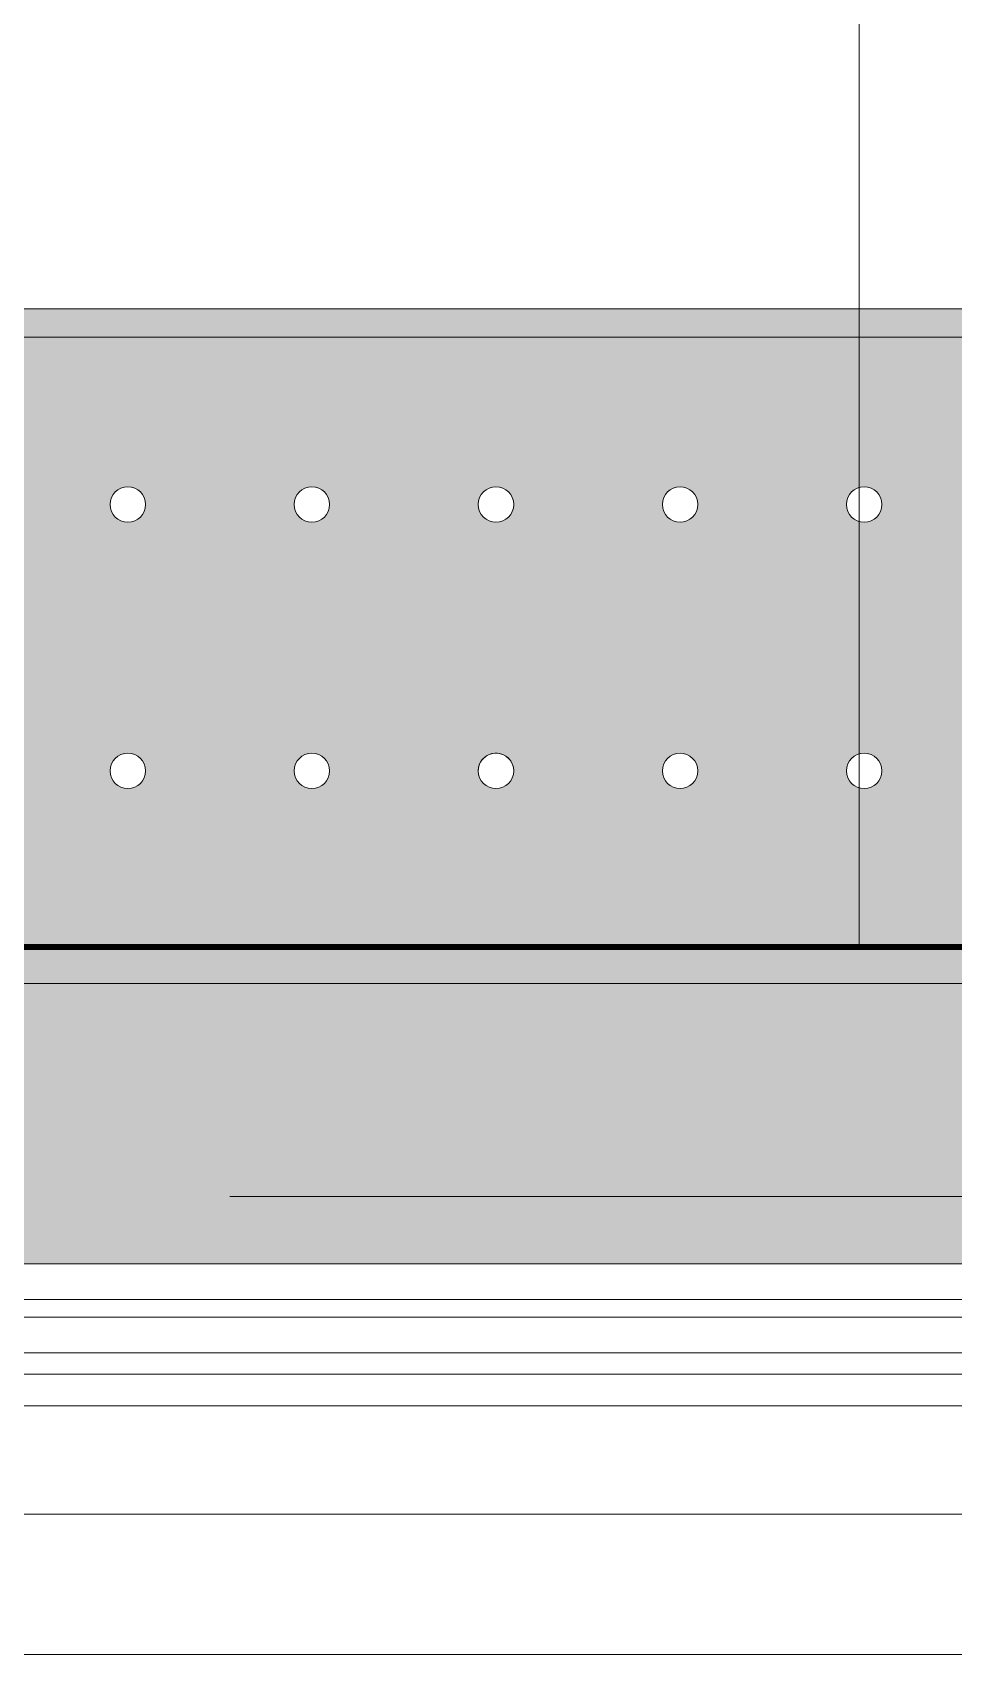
# Model space of a CAD drawing. Header units: millimetres. Extents: x -3245 to 186632, y -8553 to 29000.
# Drawn here: x 10580 to 11099, y -258 to 656 of the extents above; entities that cross this region are included whole.
import ezdxf

# ---------------------------------------------------------------- set-up
doc = ezdxf.new("R2010")
doc.units = ezdxf.units.MM
doc.linetypes.add('Осевая', pattern=[3175, 635, -476.25, 1587.5, -476.25])
for name, color, linetype, lineweight in [('A-GLAZ', 7, 'Continuous', 9), ('A-GLAZ-1', 7, 'Continuous', 13), ('A-WALL-IDEN', 7, 'Continuous', 9), ('Оси-2', 7, 'Осевая', 9)]:
    doc.layers.add(name, color=color, linetype=linetype, lineweight=lineweight)
for name, color, linetype, lineweight, true_color in [('A-WALL-1', 7, 'Continuous', 9, 0xc0c0c0), ('I-WALL-10', 7, 'Continuous', 80, 0xff80c0), ('I-WALL-6', 7, 'Continuous', 9, 0xcbc7bf), ('S-WALL-ANLY', 7, 'Continuous', 13, 0x008040), ('Знаки-2', 9, 'Continuous', 9, 0x808080), ('Знаки-3', 7, 'Continuous', 9, 0xd1cabb), ('Знаки-5', 7, 'Continuous', 9, 0xc1bbaf), ('Знаки-6', 7, 'Continuous', 9, 0xaba79f), ('Знаки-7', 7, 'Continuous', 9, 0xd5cdbe), ('Знаки-8', 7, 'Continuous', 9, 0xccc5b7), ('Знаки-9', 7, 'Continuous', 9, 0xd4ccbd)]:
    doc.layers.add(name, color=color, linetype=linetype, lineweight=lineweight, true_color=true_color)
doc.layers.add('Знаки-4', color=7, linetype='Continuous', lineweight=9, transparency=0.5)

# ---------------------------------------------------------------- blocks, each defined once
blk = doc.blocks.new('120_Окно_СКБ_2Ст - 120_Окно_СКБ_2Ст 3100х2500 _мал_створка слева_ 2-V23-План отделки стен 2 этажа в осях 1-12')
at = {"layer": 'A-GLAZ'}
for p, q in [((1550, -57), (-1550, -57)), ((-1430, -107), (600, -107)), ((600, -117), (-1430, -117))]:
    blk.add_line(p, q, dxfattribs=at)
at = {"layer": 'A-GLAZ-1'}
for p, q in [((650, -87), (-1480, -87)), ((-1500, -137), (670, -137)), ((670, -137), (-1500, -137))]:
    blk.add_line(p, q, dxfattribs=at)
blk = doc.blocks.new('Зашивка радиатора_ с перфорацией М6 - Зашивка радиатора_ с перфорацией М6-30947167-План отделки стен 2 этажа в осях 1-12')
at = {"layer": 'Знаки-4'}
for points in [[(1880, 380), (1830, 380), (1830, 368), (1850, 368), (1850, 358), (-320, 358), (-320, 368), (-300, 368), (-300.23, 380), (-370, 380), (-370, 368), (-350, 368), (-350, 220), (-370, 220), (-369.96, 180), (2690, 180), (2690, 380), (2660, 380), (2660, 368), (2680, 368), (2680, 358), (1880, 358), (1880, 368), (1900, 368), (1900, 380)], [(2682.15, -163.94), (-370, -163.94), (-370, -179.94), (2690, -179.94), (2689.45, -163.94), (2682.38, -163.94)], [(260, -163.94), (240, -163.94), (240.68, -179.94), (280, -179.94), (279.32, -163.94), (265.18, -163.94)], [(254.82, -163.94), (240, -163.94), (240.68, -179.94), (280, -179.94), (279.32, -163.94), (255, -163.94)], [(267.07, -163.94), (250, -163.94), (250.34, -179.94), (270, -179.94), (269.66, -163.94), (268.66, -163.94)], [(250.34, -163.94), (250, -163.94), (250.34, -179.94), (270, -179.94), (269.66, -163.94), (251.34, -163.94)], [(374.14, -163.94), (340, -163.94), (340.68, -179.94), (380, -179.94), (379.32, -163.94), (377.32, -163.94)], [(351.34, -163.94), (340, -163.94), (340.68, -179.94), (380, -179.94), (379.32, -163.94), (352.93, -163.94)], [(370, -163.94), (350, -163.94), (350.34, -179.94), (370, -179.94)], [(367.07, -163.94), (350, -163.94), (350.34, -179.94), (370, -179.94), (369.66, -163.94), (368.66, -163.94)], [(440, -163.94), (440.68, -179.94), (480, -179.94), (479.32, -163.94), (440.68, -163.94)], [(440, -163.94), (440.68, -179.94), (480, -179.94), (479.32, -163.94), (440.68, -163.94)], [(460, -163.94), (450, -163.94), (450.34, -179.94), (470, -179.94), (469.66, -163.94), (462.59, -163.94)], [(452.93, -163.94), (450, -163.94), (450.34, -179.94), (470, -179.94), (469.66, -163.94), (454.82, -163.94)], [(540, -163.94), (540.68, -179.94), (580, -179.94), (579.32, -163.94), (540.68, -163.94)], [(540, -163.94), (540.68, -179.94), (580, -179.94), (579.32, -163.94), (540.68, -163.94)], [(550.34, -163.94), (550, -163.94), (550.34, -179.94), (570, -179.94), (569.66, -163.94), (551.34, -163.94)], [(552.93, -163.94), (550, -163.94), (550.34, -179.94), (570, -179.94), (569.66, -163.94), (554.82, -163.94)], [(655, -163.94), (640, -163.94), (640.68, -179.94), (680, -179.94), (679.32, -163.94), (657.41, -163.94)], [(640, -163.94), (640.68, -179.94), (680, -179.94), (679.32, -163.94), (640.68, -163.94)], [(650.34, -163.94), (650, -163.94), (650.34, -179.94), (670, -179.94), (669.66, -163.94), (651.34, -163.94)], [(670, -163.94), (650, -163.94), (650.34, -179.94), (670, -179.94)]]:
    blk.add_hatch(color=256, dxfattribs=at).paths.add_polyline_path(points)
h = blk.add_hatch(color=256, dxfattribs=at)
h.paths.add_polyline_path([(2690, 180), (-370, 179), (-370, -179.94), (2690, -179.94), (2690, 135.79)])
h.paths.add_polyline_path([(1175, 90.35), (1180, 89.02), (1183.66, 85.35), (1185, 80.35), (1183.66, 75.35), (1180, 71.69), (1175, 70.35), (1170, 71.69), (1166.34, 75.35), (1165, 80.35), (1166.34, 85.35), (1170, 89.02), (1172.41, 90.01)])
h.paths.add_polyline_path([(1071.25, 90.35), (1076.25, 89.02), (1079.91, 85.35), (1081.25, 80.35), (1079.91, 75.35), (1076.25, 71.69), (1071.25, 70.35), (1066.25, 71.69), (1062.59, 75.35), (1061.25, 80.35), (1062.59, 85.35), (1066.25, 89.02), (1068.66, 90.01)])
h.paths.add_polyline_path([(1278.75, 90.35), (1283.75, 89.02), (1287.41, 85.35), (1288.75, 80.35), (1287.41, 75.35), (1283.75, 71.69), (1278.75, 70.35), (1273.75, 71.69), (1270.09, 75.35), (1268.75, 80.35), (1270.09, 85.35), (1273.75, 89.02), (1276.16, 90.01)])
h.paths.add_polyline_path([(967.5, 90.35), (972.5, 89.02), (976.16, 85.35), (977.5, 80.35), (976.16, 75.35), (972.5, 71.69), (967.5, 70.35), (962.5, 71.69), (958.84, 75.35), (957.5, 80.35), (958.84, 85.35), (962.5, 89.02), (964.91, 90.01)])
h.paths.add_polyline_path([(2523.75, 90.35), (2528.75, 89.02), (2532.41, 85.35), (2533.75, 80.35), (2532.41, 75.35), (2528.75, 71.69), (2523.75, 70.35), (2518.75, 71.69), (2515.09, 75.35), (2513.75, 80.35), (2515.09, 85.35), (2518.75, 89.02), (2521.16, 90.01)])
h.paths.add_polyline_path([(1486.25, 90.35), (1491.25, 89.02), (1494.91, 85.35), (1496.25, 80.35), (1494.91, 75.35), (1491.25, 71.69), (1486.25, 70.35), (1481.25, 71.69), (1477.59, 75.35), (1476.25, 80.35), (1477.59, 85.35), (1481.25, 89.02), (1483.66, 90.01)])
h.paths.add_polyline_path([(2212.5, 90.35), (2217.5, 89.02), (2221.16, 85.35), (2222.5, 80.35), (2221.16, 75.35), (2217.5, 71.69), (2212.5, 70.35), (2207.5, 71.69), (2203.84, 75.35), (2202.5, 80.35), (2203.84, 85.35), (2207.5, 89.02), (2209.91, 90.01)])
h.paths.add_polyline_path([(863.75, 90.35), (868.75, 89.02), (872.41, 85.35), (873.75, 80.35), (872.41, 75.35), (868.75, 71.69), (863.75, 70.35), (858.75, 71.69), (855.09, 75.35), (853.75, 80.35), (855.09, 85.35), (858.75, 89.02), (861.16, 90.01)])
h.paths.add_polyline_path([(2316.25, 90.35), (2321.25, 89.02), (2324.91, 85.35), (2326.25, 80.35), (2324.91, 75.35), (2321.25, 71.69), (2316.25, 70.35), (2311.25, 71.69), (2307.59, 75.35), (2306.25, 80.35), (2307.59, 85.35), (2311.25, 89.02), (2313.66, 90.01)])
h.paths.add_polyline_path([(1797.5, 90.35), (1802.5, 89.02), (1806.16, 85.35), (1807.5, 80.35), (1806.16, 75.35), (1802.5, 71.69), (1797.5, 70.35), (1792.5, 71.69), (1788.84, 75.35), (1787.5, 80.35), (1788.84, 85.35), (1792.5, 89.02), (1794.91, 90.01)])
h.paths.add_polyline_path([(1382.5, 90.35), (1387.5, 89.02), (1391.16, 85.35), (1392.5, 80.35), (1391.16, 75.35), (1387.5, 71.69), (1382.5, 70.35), (1377.19, 71.94), (1373.84, 75.35), (1372.5, 80.35), (1373.84, 85.35), (1377.5, 89.02), (1379.91, 90.01)])
h.paths.add_polyline_path([(2627.5, 90.35), (2632.5, 89.02), (2636.16, 85.35), (2637.5, 80.35), (2636.16, 75.35), (2632.5, 71.69), (2627.5, 70.35), (2622.5, 71.69), (2618.84, 75.35), (2617.5, 80.35), (2618.84, 85.35), (2622.5, 89.02), (2624.91, 90.01)])
h.paths.add_polyline_path([(1901.25, 90.35), (1906.25, 89.02), (1909.91, 85.35), (1911.25, 80.35), (1909.91, 75.35), (1906.25, 71.69), (1901.25, 70.35), (1896.25, 71.69), (1892.59, 75.35), (1891.25, 80.35), (1892.59, 85.35), (1896.25, 89.02), (1898.66, 90.01)])
h.paths.add_polyline_path([(2420, 90.35), (2425, 89.02), (2428.66, 85.35), (2430, 80.35), (2428.66, 75.35), (2425, 71.69), (2420, 70.35), (2415, 71.69), (2411.34, 75.35), (2410, 80.35), (2411.34, 85.35), (2415, 89.02), (2417.41, 90.01)])
h.paths.add_polyline_path([(2005, 90.35), (2010, 89.02), (2013.66, 85.35), (2015, 80.35), (2013.66, 75.35), (2010, 71.69), (2005, 70.35), (2000, 71.69), (1996.34, 75.35), (1995, 80.35), (1996.34, 85.35), (2000, 89.02), (2002.41, 90.01)])
h.paths.add_polyline_path([(1693.75, 90.35), (1698.75, 89.02), (1702.41, 85.35), (1703.75, 80.35), (1702.41, 75.35), (1698.75, 71.69), (1693.75, 70.35), (1688.75, 71.69), (1685.09, 75.35), (1683.75, 80.35), (1685.09, 85.35), (1688.75, 89.02), (1691.16, 90.01)])
h.paths.add_polyline_path([(1590, 90.35), (1595, 89.02), (1598.66, 85.35), (1600, 80.35), (1598.66, 75.35), (1595, 71.69), (1590, 70.35), (1585, 71.69), (1581.34, 75.35), (1580, 80.35), (1581.34, 85.35), (1585, 89.02), (1587.41, 90.01)])
h.paths.add_polyline_path([(2108.75, 90.35), (2113.75, 89.02), (2117.41, 85.35), (2118.75, 80.35), (2117.41, 75.35), (2113.75, 71.69), (2108.75, 70.35), (2103.75, 71.69), (2100.09, 75.35), (2098.75, 80.35), (2100.09, 85.35), (2103.75, 89.02), (2106.16, 90.01)])
h.paths.add_polyline_path([(-70, 90.35), (-65, 89.02), (-61.34, 85.35), (-60, 80.35), (-61.34, 75.35), (-65, 71.69), (-70, 70.35), (-75, 71.69), (-78.66, 75.35), (-80, 80.35), (-78.66, 85.35), (-75, 89.02), (-72.59, 90.01)])
h.paths.add_polyline_path([(760, 90.35), (765, 89.02), (768.66, 85.35), (770, 80.35), (768.66, 75.35), (765, 71.69), (760, 70.35), (755, 71.69), (751.34, 75.35), (750, 80.35), (751.34, 85.35), (755, 89.02), (757.41, 90.01)])
h.paths.add_polyline_path([(656.25, 90.35), (661.25, 89.02), (664.91, 85.35), (666.25, 80.35), (664.91, 75.35), (661.25, 71.69), (656.25, 70.35), (651.25, 71.69), (647.59, 75.35), (646.25, 80.35), (647.59, 85.35), (651.25, 89.02), (653.66, 90.01)])
h.paths.add_polyline_path([(-277.5, 90.35), (-272.5, 89.02), (-268.84, 85.35), (-267.5, 80.35), (-268.84, 75.35), (-272.5, 71.69), (-277.5, 70.35), (-282.5, 71.69), (-286.16, 75.35), (-287.5, 80.35), (-286.16, 85.35), (-282.5, 89.02), (-280.09, 90.01)])
h.paths.add_polyline_path([(-173.75, 90.35), (-168.75, 89.02), (-165.09, 85.35), (-163.75, 80.35), (-165.09, 75.35), (-168.75, 71.69), (-173.75, 70.35), (-178.75, 71.69), (-182.41, 75.35), (-183.75, 80.35), (-182.41, 85.35), (-178.75, 89.02), (-176.34, 90.01)])
h.paths.add_polyline_path([(33.75, 90.35), (38.75, 89.02), (42.41, 85.35), (43.75, 80.35), (42.41, 75.35), (38.75, 71.69), (33.75, 70.35), (28.75, 71.69), (25.09, 75.35), (23.75, 80.35), (25.09, 85.35), (28.75, 89.02), (31.16, 90.01)])
h.paths.add_polyline_path([(448.75, 90.35), (453.75, 89.02), (457.41, 85.35), (458.75, 80.35), (457.41, 75.35), (453.75, 71.69), (448.75, 70.35), (443.75, 71.69), (440.09, 75.35), (438.75, 80.35), (440.09, 85.35), (443.75, 89.02), (446.16, 90.01)])
h.paths.add_polyline_path([(241.25, 90.35), (246.25, 89.02), (249.91, 85.35), (251.25, 80.35), (249.91, 75.35), (246.25, 71.69), (241.25, 70.35), (236.25, 71.69), (232.59, 75.35), (231.25, 80.35), (232.59, 85.35), (236.25, 89.02), (238.66, 90.01)])
h.paths.add_polyline_path([(137.5, 90.35), (142.5, 89.02), (146.16, 85.35), (147.5, 80.35), (146.16, 75.35), (142.5, 71.69), (137.5, 70.35), (132.5, 71.69), (128.84, 75.35), (127.5, 80.35), (128.84, 85.35), (132.5, 89.02), (134.91, 90.01)])
h.paths.add_polyline_path([(552.5, 90.35), (557.5, 89.02), (561.16, 85.35), (562.5, 80.35), (561.16, 75.35), (557.5, 71.69), (552.5, 70.35), (547.5, 71.69), (543.84, 75.35), (542.5, 80.35), (543.84, 85.35), (547.5, 89.02), (549.91, 90.01)])
h.paths.add_polyline_path([(345, 90.35), (350, 89.02), (353.66, 85.35), (355, 80.35), (353.66, 75.35), (350, 71.69), (345, 70.35), (340, 71.69), (336.34, 75.35), (335, 80.35), (336.34, 85.35), (340, 89.02), (342.41, 90.01)])
h.paths.add_polyline_path([(2108.75, -59.65), (2113.75, -60.98), (2117.41, -64.65), (2118.75, -69.65), (2117.41, -74.65), (2113.75, -78.31), (2108.75, -79.65), (2103.75, -78.31), (2100.09, -74.65), (2098.75, -69.65), (2100.09, -64.65), (2103.75, -60.98), (2106.16, -59.99)])
h.paths.add_polyline_path([(1278.75, -59.65), (1283.75, -60.98), (1287.41, -64.65), (1288.75, -69.65), (1287.41, -74.65), (1283.75, -78.31), (1278.75, -79.65), (1273.75, -78.31), (1270.09, -74.65), (1268.75, -69.65), (1270.09, -64.65), (1273.75, -60.98), (1276.16, -59.99)])
h.paths.add_polyline_path([(1071.25, -59.65), (1076.25, -60.98), (1079.91, -64.65), (1081.25, -69.65), (1079.91, -74.65), (1076.25, -78.31), (1071.25, -79.65), (1066.25, -78.31), (1062.59, -74.65), (1061.25, -69.65), (1062.59, -64.65), (1066.25, -60.98), (1068.66, -59.99)])
h.paths.add_polyline_path([(2316.25, -59.65), (2321.25, -60.98), (2324.91, -64.65), (2326.25, -69.65), (2324.91, -74.65), (2321.25, -78.31), (2316.25, -79.65), (2311.25, -78.31), (2307.59, -74.65), (2306.25, -69.65), (2307.59, -64.65), (2311.25, -60.98), (2313.66, -59.99)])
h.paths.add_polyline_path([(1382.5, -59.65), (1387.5, -60.98), (1391.16, -64.65), (1392.5, -69.65), (1391.16, -74.65), (1387.5, -78.31), (1382.5, -79.65), (1377.19, -78.06), (1373.84, -74.65), (1372.5, -69.65), (1373.84, -64.65), (1377.5, -60.98), (1379.91, -59.99)])
h.paths.add_polyline_path([(1175, -59.65), (1180, -60.98), (1183.66, -64.65), (1185, -69.65), (1183.66, -74.65), (1180, -78.31), (1175, -79.65), (1170, -78.31), (1166.34, -74.65), (1165, -69.65), (1166.34, -64.65), (1170, -60.98), (1172.41, -59.99)])
h.paths.add_polyline_path([(2420, -59.65), (2425, -60.98), (2428.66, -64.65), (2430, -69.65), (2428.66, -74.65), (2425, -78.31), (2420, -79.65), (2415, -78.31), (2411.34, -74.65), (2410, -69.65), (2411.34, -64.65), (2415, -60.98), (2417.41, -59.99)])
h.paths.add_polyline_path([(2212.5, -59.65), (2217.5, -60.98), (2221.16, -64.65), (2222.5, -69.65), (2221.16, -74.65), (2217.5, -78.31), (2212.5, -79.65), (2207.5, -78.31), (2203.84, -74.65), (2202.5, -69.65), (2203.84, -64.65), (2207.5, -60.98), (2209.91, -59.99)])
h.paths.add_polyline_path([(1797.5, -59.65), (1802.5, -60.98), (1806.16, -64.65), (1807.5, -69.65), (1806.16, -74.65), (1802.5, -78.31), (1797.5, -79.65), (1792.5, -78.31), (1788.84, -74.65), (1787.5, -69.65), (1788.84, -64.65), (1792.5, -60.98), (1794.91, -59.99)])
h.paths.add_polyline_path([(1901.25, -59.65), (1906.25, -60.98), (1909.91, -64.65), (1911.25, -69.65), (1909.91, -74.65), (1906.25, -78.31), (1901.25, -79.65), (1896.25, -78.31), (1892.59, -74.65), (1891.25, -69.65), (1892.59, -64.65), (1896.25, -60.98), (1898.66, -59.99)])
h.paths.add_polyline_path([(2005, -59.65), (2010, -60.98), (2013.66, -64.65), (2015, -69.65), (2013.66, -74.65), (2010, -78.31), (2005, -79.65), (2000, -78.31), (1996.34, -74.65), (1995, -69.65), (1996.34, -64.65), (2000, -60.98), (2002.41, -59.99)])
h.paths.add_polyline_path([(1486.25, -59.65), (1491.25, -60.98), (1494.91, -64.65), (1496.25, -69.65), (1494.91, -74.65), (1491.25, -78.31), (1486.25, -79.65), (1481.25, -78.31), (1477.59, -74.65), (1476.25, -69.65), (1477.59, -64.65), (1481.25, -60.98), (1483.66, -59.99)])
h.paths.add_polyline_path([(967.5, -59.65), (972.5, -60.98), (976.16, -64.65), (977.5, -69.65), (976.16, -74.65), (972.5, -78.31), (967.5, -79.65), (962.5, -78.31), (958.84, -74.65), (957.5, -69.65), (958.84, -64.65), (962.5, -60.98), (964.91, -59.99)])
h.paths.add_polyline_path([(1590, -59.65), (1595, -60.98), (1598.66, -64.65), (1600, -69.65), (1598.66, -74.65), (1595, -78.31), (1590, -79.65), (1585, -78.31), (1581.34, -74.65), (1580, -69.65), (1581.34, -64.65), (1585, -60.98), (1587.41, -59.99)])
h.paths.add_polyline_path([(1693.75, -59.65), (1698.75, -60.98), (1702.41, -64.65), (1703.75, -69.65), (1702.41, -74.65), (1698.75, -78.31), (1693.75, -79.65), (1688.75, -78.31), (1685.09, -74.65), (1683.75, -69.65), (1685.09, -64.65), (1688.75, -60.98), (1691.16, -59.99)])
h.paths.add_polyline_path([(760, -59.65), (765, -60.98), (768.66, -64.65), (770, -69.65), (768.66, -74.65), (765, -78.31), (760, -79.65), (755, -78.31), (751.34, -74.65), (750, -69.65), (751.34, -64.65), (755, -60.98), (757.41, -59.99)])
h.paths.add_polyline_path([(2627.5, -59.65), (2632.5, -60.98), (2636.16, -64.65), (2637.5, -69.65), (2636.16, -74.65), (2632.5, -78.31), (2627.5, -79.65), (2622.5, -78.31), (2618.84, -74.65), (2617.5, -69.65), (2618.84, -64.65), (2622.5, -60.98), (2624.91, -59.99)])
h.paths.add_polyline_path([(863.75, -59.65), (868.75, -60.98), (872.41, -64.65), (873.75, -69.65), (872.41, -74.65), (868.75, -78.31), (863.75, -79.65), (858.75, -78.31), (855.09, -74.65), (853.75, -69.65), (855.09, -64.65), (858.75, -60.98), (861.16, -59.99)])
h.paths.add_polyline_path([(2523.75, -59.65), (2528.75, -60.98), (2532.41, -64.65), (2533.75, -69.65), (2532.41, -74.65), (2528.75, -78.31), (2523.75, -79.65), (2518.75, -78.31), (2515.09, -74.65), (2513.75, -69.65), (2515.09, -64.65), (2518.75, -60.98), (2521.16, -59.99)])
h.paths.add_polyline_path([(552.5, -59.65), (557.5, -60.98), (561.16, -64.65), (562.5, -69.65), (561.16, -74.65), (557.5, -78.31), (552.5, -79.65), (547.5, -78.31), (543.84, -74.65), (542.5, -69.65), (543.84, -64.65), (547.5, -60.98), (549.91, -59.99)])
h.paths.add_polyline_path([(656.25, -59.65), (661.25, -60.98), (664.91, -64.65), (666.25, -69.65), (664.91, -74.65), (661.25, -78.31), (656.25, -79.65), (651.25, -78.31), (647.59, -74.65), (646.25, -69.65), (647.59, -64.65), (651.25, -60.98), (653.66, -59.99)])
h.paths.add_polyline_path([(137.5, -59.65), (142.5, -60.98), (146.16, -64.65), (147.5, -69.65), (146.16, -74.65), (142.5, -78.31), (137.5, -79.65), (132.5, -78.31), (128.84, -74.65), (127.5, -69.65), (128.84, -64.65), (132.5, -60.98), (134.91, -59.99)])
h.paths.add_polyline_path([(-70, -59.65), (-65, -60.98), (-61.34, -64.65), (-60, -69.65), (-61.34, -74.65), (-65, -78.31), (-70, -79.65), (-75, -78.31), (-78.66, -74.65), (-80, -69.65), (-78.66, -64.65), (-75, -60.98), (-72.59, -59.99)])
h.paths.add_polyline_path([(33.75, -59.65), (38.75, -60.98), (42.41, -64.65), (43.75, -69.65), (42.41, -74.65), (38.75, -78.31), (33.75, -79.65), (28.75, -78.31), (25.09, -74.65), (23.75, -69.65), (25.09, -64.65), (28.75, -60.98), (31.16, -59.99)])
h.paths.add_polyline_path([(448.75, -59.65), (453.75, -60.98), (457.41, -64.65), (458.75, -69.65), (457.41, -74.65), (453.75, -78.31), (448.75, -79.65), (443.75, -78.31), (440.09, -74.65), (438.75, -69.65), (440.09, -64.65), (443.75, -60.98), (446.16, -59.99)])
h.paths.add_polyline_path([(241.25, -59.65), (246.25, -60.98), (249.91, -64.65), (251.25, -69.65), (249.91, -74.65), (246.25, -78.31), (241.25, -79.65), (236.25, -78.31), (232.59, -74.65), (231.25, -69.65), (232.59, -64.65), (236.25, -60.98), (238.66, -59.99)])
h.paths.add_polyline_path([(345, -59.65), (350, -60.98), (353.66, -64.65), (355, -69.65), (353.66, -74.65), (350, -78.31), (345, -79.65), (340, -78.31), (336.34, -74.65), (335, -69.65), (336.34, -64.65), (340, -60.98), (342.41, -59.99)])
h.paths.add_polyline_path([(-277.5, -59.65), (-272.5, -60.98), (-268.84, -64.65), (-267.5, -69.65), (-268.84, -74.65), (-272.5, -78.31), (-277.5, -79.65), (-282.5, -78.31), (-286.16, -74.65), (-287.5, -69.65), (-286.16, -64.65), (-282.5, -60.98), (-280.09, -59.99)])
h.paths.add_polyline_path([(-173.75, -59.65), (-168.75, -60.98), (-165.09, -64.65), (-163.75, -69.65), (-165.09, -74.65), (-168.75, -78.31), (-173.75, -79.65), (-178.75, -78.31), (-182.41, -74.65), (-183.75, -69.65), (-182.41, -64.65), (-178.75, -60.98), (-176.34, -59.99)])
at = {"layer": 'Знаки-2'}
for p, q in [((-370, 180), (2690, 180)), ((2690, 180), (-370, 180)), ((-370, -179.94), (2690, -179.94))]:
    blk.add_line(p, q, dxfattribs=at)
for centre, start, end in [((241.25, 80.35), 0, 180), ((345, 80.35), 0, 180), ((448.75, 80.35), 0, 180), ((552.5, 80.35), 0, 180), ((656.25, 80.35), 0, 180), ((241.25, 80.35), 180, 0), ((345, 80.35), 180, 0), ((448.75, 80.35), 180, 0), ((552.5, 80.35), 180, 360), ((656.25, 80.35), 180, 0), ((241.25, -69.65), 0, 180), ((345, -69.65), 0, 180), ((448.75, -69.65), 0, 180), ((552.5, -69.65), 0, 180), ((656.25, -69.65), 0, 180), ((241.25, -69.65), 180, 0), ((345, -69.65), 180, 0), ((448.75, -69.65), 180, 0), ((552.5, -69.65), 180, 0), ((656.25, -69.65), 180, 0)]:
    blk.add_arc(centre, 10, start, end, dxfattribs=at)
at = {"layer": 'Знаки-3'}
for p, q in [((250, -163.94), (240.68, -163.94)), ((251.28, -163.94), (254.82, -163.94)), ((254.82, -163.94), (251.28, -163.94)), ((255, -163.94), (265, -163.94)), ((265, -163.94), (255, -163.94)), ((265.18, -163.94), (268.72, -163.94)), ((268.72, -163.94), (265.18, -163.94)), ((279.32, -163.94), (270, -163.94)), ((350, -163.94), (340.68, -163.94)), ((350, -163.94), (354.81, -163.94)), ((354.81, -163.94), (350, -163.94)), ((355, -163.94), (365, -163.94)), ((365, -163.94), (355, -163.94)), ((365.19, -163.94), (370, -163.94)), ((370, -163.94), (365.19, -163.94)), ((379.32, -163.94), (370.74, -163.94)), ((450, -163.94), (440.68, -163.94)), ((450, -163.94), (454.81, -163.94)), ((454.81, -163.94), (450, -163.94)), ((455, -163.94), (465, -163.94)), ((465, -163.94), (455, -163.94)), ((465.19, -163.94), (470, -163.94)), ((470, -163.94), (465.19, -163.94)), ((479.32, -163.94), (470, -163.94)), ((550, -163.94), (540.68, -163.94)), ((551.28, -163.94), (554.82, -163.94)), ((554.82, -163.94), (551.28, -163.94)), ((555, -163.94), (565, -163.94)), ((565, -163.94), (555, -163.94)), ((565.18, -163.94), (568.72, -163.94)), ((568.72, -163.94), (565.18, -163.94)), ((579.32, -163.94), (570, -163.94)), ((650, -163.94), (640.68, -163.94)), ((650, -163.94), (654.81, -163.94)), ((654.81, -163.94), (650, -163.94)), ((655, -163.94), (665, -163.94)), ((665, -163.94), (655, -163.94)), ((665.19, -163.94), (670, -163.94)), ((670, -163.94), (665.19, -163.94)), ((679.32, -163.94), (670, -163.94)), ((240.68, -179.94), (250, -179.94)), ((251.28, -179.94), (254.82, -179.94)), ((254.82, -179.94), (251.28, -179.94)), ((255, -179.94), (265, -179.94)), ((265, -179.94), (255, -179.94)), ((265.18, -179.94), (268.72, -179.94)), ((268.72, -179.94), (265.18, -179.94)), ((270, -179.94), (279.32, -179.94)), ((340.68, -179.94), (350, -179.94)), ((350, -179.94), (354.81, -179.94)), ((351.34, -179.94), (350, -179.94)), ((354.81, -179.94), (351.34, -179.94)), ((355, -179.94), (365, -179.94)), ((360, -179.94), (355, -179.94)), ((365, -179.94), (360, -179.94)), ((365.19, -179.94), (370, -179.94)), ((370, -179.94), (365.19, -179.94)), ((370.74, -179.94), (379.32, -179.94)), ((440.68, -179.94), (450, -179.94)), ((450, -179.94), (451.34, -179.94)), ((452.93, -179.94), (450, -179.94)), ((451.34, -179.94), (454.81, -179.94)), ((454.81, -179.94), (452.93, -179.94)), ((455, -179.94), (460, -179.94)), ((462.59, -179.94), (455, -179.94)), ((460, -179.94), (465, -179.94)), ((465, -179.94), (462.59, -179.94)), ((465.19, -179.94), (467.07, -179.94)), ((469.66, -179.94), (465.19, -179.94)), ((467.07, -179.94), (468.66, -179.94)), ((468.66, -179.94), (470, -179.94)), ((470, -179.94), (469.66, -179.94)), ((470, -179.94), (479.32, -179.94)), ((540.68, -179.94), (550, -179.94)), ((551.28, -179.94), (554.82, -179.94)), ((554.82, -179.94), (551.28, -179.94)), ((555, -179.94), (565, -179.94)), ((565, -179.94), (555, -179.94)), ((565.18, -179.94), (568.72, -179.94)), ((568.72, -179.94), (565.18, -179.94)), ((570, -179.94), (579.32, -179.94)), ((640.68, -179.94), (650, -179.94)), ((650, -179.94), (654.81, -179.94)), ((654.81, -179.94), (650, -179.94)), ((655, -179.94), (665, -179.94)), ((665, -179.94), (655, -179.94)), ((665.19, -179.94), (670, -179.94)), ((670, -179.94), (665.19, -179.94)), ((670, -179.94), (679.32, -179.94))]:
    blk.add_line(p, q, dxfattribs=at)
at = {"layer": 'Знаки-5'}
for p, q in [((2690, 180), (-370, 180)), ((-370, 180), (2690, 180)), ((240, -163.94), (180, -163.94)), ((240, -163.94), (277.32, -163.94)), ((280, -163.94), (240, -163.94)), ((277.32, -163.94), (280, -163.94)), ((340, -163.94), (280, -163.94)), ((340, -163.94), (350, -163.94)), ((350, -163.94), (340, -163.94)), ((350, -163.94), (369.66, -163.94)), ((357.41, -163.94), (350, -163.94)), ((367.07, -163.94), (357.41, -163.94)), ((370, -163.94), (367.07, -163.94)), ((369.66, -163.94), (370, -163.94)), ((370, -163.94), (380, -163.94)), ((380, -163.94), (370, -163.94)), ((440, -163.94), (380, -163.94)), ((440, -163.94), (480, -163.94)), ((442.68, -163.94), (440, -163.94)), ((460, -163.94), (442.68, -163.94)), ((480, -163.94), (460, -163.94)), ((540, -163.94), (480, -163.94)), ((540, -163.94), (542.68, -163.94)), ((580, -163.94), (540, -163.94)), ((542.68, -163.94), (580, -163.94)), ((640, -163.94), (580, -163.94)), ((640, -163.94), (650, -163.94)), ((650, -163.94), (640, -163.94)), ((650, -163.94), (670, -163.94)), ((670, -163.94), (650, -163.94)), ((670, -163.94), (680, -163.94)), ((680, -163.94), (670, -163.94)), ((740, -163.94), (680, -163.94)), ((180, -179.94), (240, -179.94)), ((240, -179.94), (280, -179.94)), ((280, -179.94), (240, -179.94)), ((280, -179.94), (340, -179.94)), ((340, -179.94), (350, -179.94)), ((350, -179.94), (340, -179.94)), ((350, -179.94), (370, -179.94)), ((370, -179.94), (350, -179.94)), ((370, -179.94), (380, -179.94)), ((380, -179.94), (370, -179.94)), ((380, -179.94), (440, -179.94)), ((440, -179.94), (480, -179.94)), ((480, -179.94), (440, -179.94)), ((480, -179.94), (540, -179.94)), ((540, -179.94), (580, -179.94)), ((554.82, -179.94), (540, -179.94)), ((580, -179.94), (554.82, -179.94)), ((580, -179.94), (640, -179.94)), ((640, -179.94), (650, -179.94)), ((650, -179.94), (640, -179.94)), ((650, -179.94), (670, -179.94)), ((670, -179.94), (650, -179.94)), ((670, -179.94), (680, -179.94)), ((680, -179.94), (670, -179.94)), ((680, -179.94), (740, -179.94))]:
    blk.add_line(p, q, dxfattribs=at)
at = {"layer": 'Знаки-6'}
for p, q in [((-322.14, -163.94), (2646.93, -163.94)), ((2690, -179.94), (-370, -179.94)), ((2689.45, -179.94), (-370, -179.94))]:
    blk.add_line(p, q, dxfattribs=at)
for centre, start, end in [((241.25, 80.35), 0, 180), ((345, 80.35), 0, 180), ((448.75, 80.35), 0, 180), ((552.5, 80.35), 0, 180), ((656.25, 80.35), 0, 180), ((241.25, 80.35), 180, 0), ((345, 80.35), 180, 360), ((448.75, 80.35), 180, 330), ((448.75, 80.35), 330, 0), ((552.5, 80.35), 180, 360), ((656.25, 80.35), 180, 360), ((241.25, -69.65), 0, 180), ((345, -69.65), 0, 180), ((448.75, -69.65), 0, 180), ((552.5, -69.65), 0, 180), ((656.25, -69.65), 90, 180), ((656.25, -69.65), 0, 90), ((241.25, -69.65), 180, 360), ((345, -69.65), 180, 360), ((448.75, -69.65), 180, 360), ((552.5, -69.65), 180, 360), ((656.25, -69.65), 180, 360)]:
    blk.add_arc(centre, 10, start, end, dxfattribs=at)
at = {"layer": 'Знаки-7'}
for p, q in [((254.82, -163.94), (251.34, -163.94)), ((265, -163.94), (255, -163.94)), ((268.66, -163.94), (265.18, -163.94)), ((354.82, -163.94), (351.34, -163.94)), ((365, -163.94), (355, -163.94)), ((368.66, -163.94), (365.18, -163.94)), ((454.82, -163.94), (451.34, -163.94)), ((465, -163.94), (455, -163.94)), ((468.66, -163.94), (465.18, -163.94)), ((554.82, -163.94), (551.34, -163.94)), ((565, -163.94), (555, -163.94)), ((568.66, -163.94), (565.18, -163.94)), ((654.82, -163.94), (651.34, -163.94)), ((665, -163.94), (655, -163.94)), ((668.66, -163.94), (665.18, -163.94)), ((251.34, -179.94), (254.82, -179.94)), ((255, -179.94), (265, -179.94)), ((265.18, -179.94), (268.66, -179.94)), ((351.34, -179.94), (354.82, -179.94)), ((355, -179.94), (365, -179.94)), ((365.18, -179.94), (368.66, -179.94)), ((451.34, -179.94), (454.82, -179.94)), ((455, -179.94), (465, -179.94)), ((465.18, -179.94), (468.66, -179.94)), ((551.34, -179.94), (554.82, -179.94)), ((555, -179.94), (565, -179.94)), ((565.18, -179.94), (568.66, -179.94)), ((651.34, -179.94), (654.82, -179.94)), ((655, -179.94), (665, -179.94)), ((665.18, -179.94), (668.66, -179.94))]:
    blk.add_line(p, q, dxfattribs=at)
at = {"layer": 'Знаки-8'}
for p, q in [((240, -163.94), (250, -163.94)), ((250, -163.94), (240, -163.94)), ((250, -163.94), (254.81, -163.94)), ((254.81, -163.94), (250, -163.94)), ((255, -163.94), (262.59, -163.94)), ((265, -163.94), (255, -163.94)), ((262.59, -163.94), (265, -163.94)), ((265.19, -163.94), (269.66, -163.94)), ((267.07, -163.94), (265.19, -163.94)), ((270, -163.94), (267.07, -163.94)), ((269.66, -163.94), (270, -163.94)), ((270, -163.94), (280, -163.94)), ((280, -163.94), (270, -163.94)), ((340, -163.94), (350, -163.94)), ((350, -163.94), (340, -163.94)), ((351.28, -163.94), (354.82, -163.94)), ((354.82, -163.94), (351.28, -163.94)), ((355, -163.94), (365, -163.94)), ((365, -163.94), (355, -163.94)), ((365.18, -163.94), (368.72, -163.94)), ((368.72, -163.94), (365.18, -163.94)), ((370, -163.94), (379.32, -163.94)), ((374.14, -163.94), (370, -163.94)), ((380, -163.94), (374.14, -163.94)), ((379.32, -163.94), (380, -163.94)), ((440, -163.94), (450, -163.94)), ((442.68, -163.94), (440, -163.94)), ((450, -163.94), (442.68, -163.94)), ((450, -163.94), (451.34, -163.94)), ((454.81, -163.94), (450, -163.94)), ((451.34, -163.94), (454.81, -163.94)), ((455, -163.94), (465, -163.94)), ((465, -163.94), (455, -163.94)), ((465.19, -163.94), (468.66, -163.94)), ((470, -163.94), (465.19, -163.94)), ((468.66, -163.94), (470, -163.94)), ((470, -163.94), (480, -163.94)), ((480, -163.94), (470, -163.94)), ((540, -163.94), (550, -163.94)), ((550, -163.94), (540, -163.94)), ((550, -163.94), (554.81, -163.94)), ((554.81, -163.94), (550, -163.94)), ((555, -163.94), (562.59, -163.94)), ((565, -163.94), (555, -163.94)), ((562.59, -163.94), (565, -163.94)), ((565.19, -163.94), (570, -163.94)), ((570, -163.94), (565.19, -163.94)), ((570, -163.94), (579.32, -163.94)), ((580, -163.94), (570, -163.94)), ((579.32, -163.94), (580, -163.94)), ((640, -163.94), (650, -163.94)), ((640.68, -163.94), (640, -163.94)), ((642.68, -163.94), (640.68, -163.94)), ((650, -163.94), (642.68, -163.94)), ((651.28, -163.94), (654.82, -163.94)), ((654.82, -163.94), (651.28, -163.94)), ((655, -163.94), (665, -163.94)), ((665, -163.94), (655, -163.94)), ((665.18, -163.94), (668.72, -163.94)), ((668.72, -163.94), (665.18, -163.94)), ((670, -163.94), (680, -163.94)), ((680, -163.94), (670, -163.94)), ((240, -179.94), (250, -179.94)), ((245.86, -179.94), (240, -179.94)), ((250, -179.94), (245.86, -179.94)), ((250, -179.94), (254.81, -179.94)), ((252.93, -179.94), (250, -179.94)), ((254.81, -179.94), (252.93, -179.94)), ((255, -179.94), (265, -179.94)), ((265, -179.94), (255, -179.94)), ((265.19, -179.94), (269.66, -179.94)), ((270, -179.94), (265.19, -179.94)), ((269.66, -179.94), (270, -179.94)), ((270, -179.94), (280, -179.94)), ((280, -179.94), (270, -179.94)), ((340, -179.94), (342.68, -179.94)), ((342.68, -179.94), (340, -179.94)), ((342.68, -179.94), (350, -179.94)), ((350, -179.94), (342.68, -179.94)), ((351.28, -179.94), (354.82, -179.94)), ((354.82, -179.94), (351.28, -179.94)), ((355, -179.94), (365, -179.94)), ((360, -179.94), (355, -179.94)), ((365, -179.94), (360, -179.94)), ((365.18, -179.94), (368.72, -179.94)), ((368.72, -179.94), (365.18, -179.94)), ((370, -179.94), (377.32, -179.94)), ((377.32, -179.94), (370, -179.94)), ((377.32, -179.94), (380, -179.94)), ((380, -179.94), (377.32, -179.94)), ((440, -179.94), (442.68, -179.94)), ((440.68, -179.94), (440, -179.94)), ((450, -179.94), (440.68, -179.94)), ((442.68, -179.94), (450, -179.94)), ((450, -179.94), (451.34, -179.94)), ((451.34, -179.94), (450, -179.94)), ((451.34, -179.94), (454.81, -179.94)), ((454.81, -179.94), (451.34, -179.94)), ((455, -179.94), (460, -179.94)), ((465, -179.94), (455, -179.94)), ((460, -179.94), (465, -179.94)), ((465.19, -179.94), (468.66, -179.94)), ((470, -179.94), (465.19, -179.94)), ((468.66, -179.94), (470, -179.94)), ((470, -179.94), (480, -179.94)), ((474.14, -179.94), (470, -179.94)), ((480, -179.94), (474.14, -179.94)), ((540, -179.94), (550, -179.94)), ((550, -179.94), (540, -179.94)), ((550, -179.94), (554.81, -179.94)), ((552.93, -179.94), (550, -179.94)), ((554.81, -179.94), (552.93, -179.94)), ((555, -179.94), (565, -179.94)), ((565, -179.94), (555, -179.94)), ((565.19, -179.94), (570, -179.94)), ((570, -179.94), (565.19, -179.94)), ((570, -179.94), (580, -179.94)), ((580, -179.94), (570, -179.94)), ((640, -179.94), (640.68, -179.94)), ((642.68, -179.94), (640, -179.94)), ((640.68, -179.94), (642.68, -179.94)), ((642.68, -179.94), (645.86, -179.94)), ((650, -179.94), (642.68, -179.94)), ((645.86, -179.94), (650, -179.94)), ((651.28, -179.94), (654.82, -179.94)), ((654.82, -179.94), (651.28, -179.94)), ((655, -179.94), (660, -179.94)), ((660, -179.94), (655, -179.94)), ((660, -179.94), (665, -179.94)), ((665, -179.94), (660, -179.94)), ((665.18, -179.94), (668.72, -179.94)), ((668.72, -179.94), (665.18, -179.94)), ((670, -179.94), (674.14, -179.94)), ((679.32, -179.94), (670, -179.94)), ((674.14, -179.94), (677.32, -179.94)), ((677.32, -179.94), (679.32, -179.94)), ((679.32, -179.94), (680, -179.94)), ((680, -179.94), (679.32, -179.94))]:
    blk.add_line(p, q, dxfattribs=at)
at = {"layer": 'Знаки-9'}
for p, q in [((250, -163.94), (254.81, -163.94)), ((251.34, -163.94), (250, -163.94)), ((254.81, -163.94), (251.34, -163.94)), ((255, -163.94), (265, -163.94)), ((265, -163.94), (255, -163.94)), ((265.19, -163.94), (270, -163.94)), ((270, -163.94), (265.19, -163.94)), ((351.28, -163.94), (354.82, -163.94)), ((354.82, -163.94), (351.28, -163.94)), ((355, -163.94), (365, -163.94)), ((360, -163.94), (355, -163.94)), ((365, -163.94), (360, -163.94)), ((365.18, -163.94), (368.72, -163.94)), ((368.72, -163.94), (365.18, -163.94)), ((451.28, -163.94), (454.82, -163.94)), ((454.82, -163.94), (451.28, -163.94)), ((455, -163.94), (460, -163.94)), ((460, -163.94), (455, -163.94)), ((460, -163.94), (465, -163.94)), ((465, -163.94), (460, -163.94)), ((465.18, -163.94), (468.72, -163.94)), ((468.72, -163.94), (465.18, -163.94)), ((550, -163.94), (550.34, -163.94)), ((552.93, -163.94), (550, -163.94)), ((550.34, -163.94), (551.34, -163.94)), ((551.34, -163.94), (552.93, -163.94)), ((552.93, -163.94), (554.81, -163.94)), ((554.81, -163.94), (552.93, -163.94)), ((555, -163.94), (557.41, -163.94)), ((557.41, -163.94), (555, -163.94)), ((557.41, -163.94), (560, -163.94)), ((560, -163.94), (557.41, -163.94)), ((560, -163.94), (562.59, -163.94)), ((562.59, -163.94), (560, -163.94)), ((562.59, -163.94), (565, -163.94)), ((565, -163.94), (562.59, -163.94)), ((565.19, -163.94), (567.07, -163.94)), ((567.07, -163.94), (565.19, -163.94)), ((567.07, -163.94), (568.66, -163.94)), ((568.66, -163.94), (567.07, -163.94)), ((568.66, -163.94), (569.66, -163.94)), ((569.66, -163.94), (568.66, -163.94)), ((569.66, -163.94), (570, -163.94)), ((570, -163.94), (569.66, -163.94)), ((651.28, -163.94), (654.82, -163.94)), ((654.82, -163.94), (651.28, -163.94)), ((655, -163.94), (665, -163.94)), ((665, -163.94), (655, -163.94)), ((665.18, -163.94), (668.72, -163.94)), ((668.72, -163.94), (665.18, -163.94)), ((250, -179.94), (254.81, -179.94)), ((254.81, -179.94), (250, -179.94)), ((255, -179.94), (265, -179.94)), ((265, -179.94), (255, -179.94)), ((265.19, -179.94), (270, -179.94)), ((270, -179.94), (265.19, -179.94)), ((351.28, -179.94), (354.82, -179.94)), ((354.82, -179.94), (351.28, -179.94)), ((355, -179.94), (365, -179.94)), ((365, -179.94), (355, -179.94)), ((365.18, -179.94), (368.72, -179.94)), ((368.72, -179.94), (365.18, -179.94)), ((451.28, -179.94), (454.82, -179.94)), ((454.82, -179.94), (451.28, -179.94)), ((455, -179.94), (465, -179.94)), ((465, -179.94), (455, -179.94)), ((465.18, -179.94), (468.72, -179.94)), ((468.72, -179.94), (465.18, -179.94)), ((550, -179.94), (554.81, -179.94)), ((554.81, -179.94), (550, -179.94)), ((555, -179.94), (565, -179.94)), ((562.59, -179.94), (555, -179.94)), ((565, -179.94), (562.59, -179.94)), ((565.19, -179.94), (567.07, -179.94)), ((570, -179.94), (565.19, -179.94)), ((567.07, -179.94), (570, -179.94)), ((651.28, -179.94), (654.82, -179.94)), ((654.82, -179.94), (651.28, -179.94)), ((655, -179.94), (665, -179.94)), ((665, -179.94), (655, -179.94)), ((665.18, -179.94), (668.72, -179.94)), ((668.72, -179.94), (665.18, -179.94))]:
    blk.add_line(p, q, dxfattribs=at)

msp = doc.modelspace()

# ---------------------------------------------------------------- linework, layer by layer
at = {"layer": 'A-WALL-1'}
for p, q in [((18810, -100), (-110, -100)), ((-268, -258), (18160, -258))]:
    msp.add_line(p, q, dxfattribs=at)
at = {"layer": 'A-WALL-IDEN'}
msp.add_line((11045.97, 140.5), (11045.97, 1569.04), dxfattribs=at)
at = {"layer": 'I-WALL-10'}
for p, q in [((11659, 141), (8281, 141)), ((8560, 140), (11660, 140))]:
    msp.add_line(p, q, dxfattribs=at)
at = {"layer": 'I-WALL-6'}
msp.add_line((8560, 120), (11660, 120), dxfattribs=at)
at = {"layer": 'S-WALL-ANLY'}
for p, q in [((11660, -179), (8560, -179)), ((8560, -179), (11660, -179))]:
    msp.add_line(p, q, dxfattribs=at)
at = {"layer": 'Оси-2'}
msp.add_line((54.96, 0), (35770, 0), dxfattribs=at)

# ---------------------------------------------------------------- block references
at = {"layer": 'A-GLAZ', "rotation": 180}
msp.add_blockref('120_Окно_СКБ_2Ст - 120_Окно_СКБ_2Ст 3100х2500 _мал_створка слева_ 2-V23-План отделки стен 2 этажа в осях 1-12', (10110, -175), dxfattribs=at)
at = {"layer": 'Знаки-3', "rotation": 180}
msp.add_blockref('Зашивка радиатора_ с перфорацией М6 - Зашивка радиатора_ с перфорацией М6-30947167-План отделки стен 2 этажа в осях 1-12', (11290, 320), dxfattribs=at)

doc.saveas('drawing.dxf')
